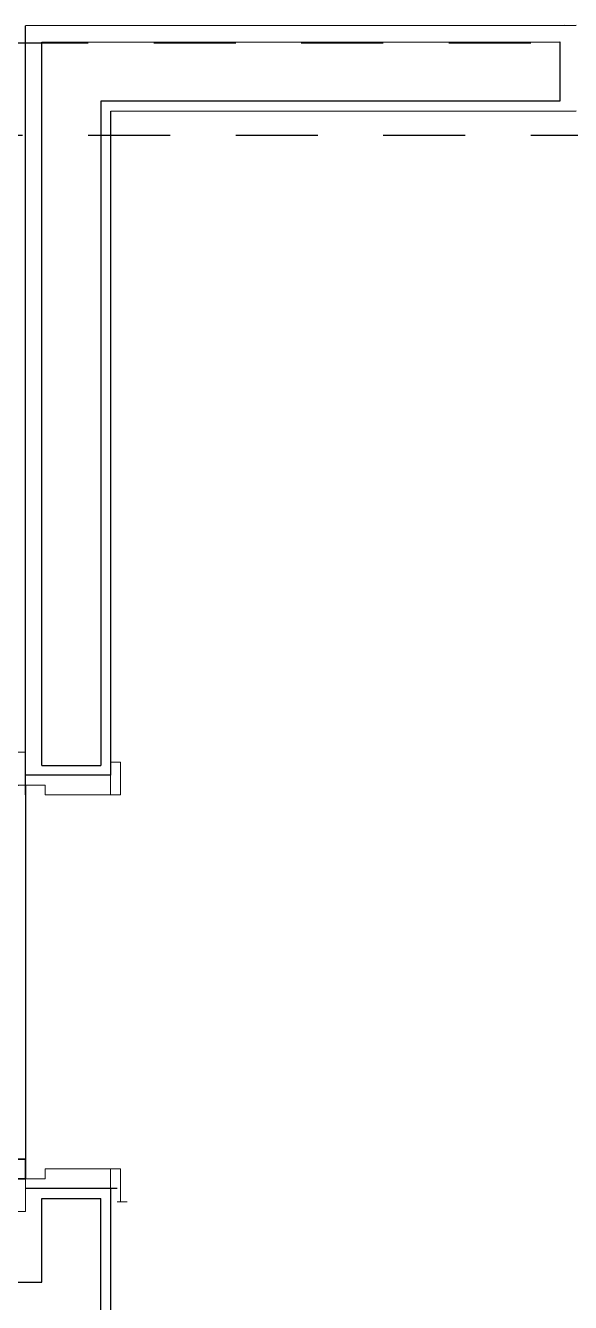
# Model space of a CAD drawing. Header units: millimetres. Extents: x 188.6 to 263.2, y 40.1 to 120.1.
# Drawn here: x 195.94 to 196.771, y 117.863 to 119.81 of the extents above; entities that cross this region are included whole.
import ezdxf

# ---------------------------------------------------------------- set-up
doc = ezdxf.new("R2010")
doc.units = ezdxf.units.MM
doc.linetypes.add('HIDDEN2', pattern=[0.1875, 0.125, -0.0625])
doc.linetypes.add('XREF-TIPO$0$HIDDEN2', pattern=[0.1875, 0.125, -0.0625])
for name, color, linetype in [('ARQ', 8, 'Continuous'), ('ESTR-VIGAS', 11, 'HIDDEN2'), ('ESTRUTURA', 7, 'Continuous')]:
    doc.layers.add(name, color=color, linetype=linetype)

# ---------------------------------------------------------------- blocks, each defined once
blk = doc.blocks.new('XREF-TIPO$0$A$C281A5909')
at = {"color": 0}
for p, q in [((0.05, 0.755), (0.08, 0.755)), ((0.05, 0.155), (0.05, 0.755)), ((0.08, 0.755), (0.05, 0.755)), ((0.05, 0.755), (0.05, 0.155)), ((0.08, 0.755), (0.08, 0.155)), ((0.08, 0.155), (0.08, 0.755)), ((0.035, 0.015), (0.035, 0.155)), ((0.08, 0.155), (0.05, 0.155)), ((0.05, 0.155), (0.08, 0.155)), ((0.65, 0.155), (0.08, 0.155)), ((0.665, 0.025), (0.665, 0.155))]:
    blk.add_line(p, q, dxfattribs=at)
at = {"color": 0, "lineweight": 13}
for p, q in [((0, 0.155), (0, 0.17)), ((0, 0.17), (0.05, 0.17)), ((0.65, 0.155), (0.65, 0.17)), ((0.65, 0.17), (0.7, 0.17)), ((0.7, 0.17), (0.7, 0.155)), ((0, 0.155), (0.05, 0.155)), ((0.05, 0.155), (0.035, 0.155)), ((0.05, 0.155), (0.05, 0.125)), ((0.665, 0.155), (0.65, 0.155)), ((0.65, 0.125), (0.65, 0.155)), ((0.65, 0.155), (0.7, 0.155)), ((0.05, 0.125), (0.065, 0.125)), ((0.065, 0.125), (0.065, 0.025)), ((0.635, 0.025), (0.635, 0.125)), ((0.635, 0.125), (0.65, 0.125)), ((0.065, 0.025), (0.015, 0.025)), ((0.035, 0.025), (0.065, 0.025)), ((0.065, 0.025), (0.065, 0.01)), ((0.635, 0.025), (0.665, 0.025)), ((0.635, 0.01), (0.635, 0.025)), ((0.685, 0.025), (0.635, 0.025)), ((0.685, 0.025), (0.685, 0.01)), ((0.015, 0), (0.015, 0.015)), ((0.065, 0.01), (0.015, 0.01)), ((0.685, 0.01), (0.635, 0.01))]:
    blk.add_line(p, q, dxfattribs=at)
at = {"color": 0, "linetype": 'XREF-TIPO$0$HIDDEN2'}
blk.add_arc((0.05, 0.155), 0.6, 0, 90, dxfattribs=at)
blk = doc.blocks.new('A$C1BFF5DEF')
at = {"layer": 'ARQ', "color": 8}
for p, q in [((-2.9497, 9.5827), (-2.9496, 10.7551)), ((-2.1272, 10.7554), (-2.9496, 10.7551)), ((-2.1097, 10.7554), (-2.9496, 10.7551)), ((-2.9247, 10.7301), (-2.1347, 10.7304)), ((-2.9247, 9.6277), (-2.9247, 10.7301)), ((-2.1347, 10.7304), (-2.1347, 10.6403)), ((-2.1347, 10.6403), (-2.8347, 10.64)), ((-2.8347, 10.64), (-2.8347, 9.6277)), ((-2.8196, 10.625), (-2.1097, 10.6253)), ((-2.8196, 9.6127), (-2.8196, 10.625)), ((-2.9247, 9.6277), (-2.8347, 9.6277)), ((-2.8196, 8.735), (-2.8196, 8.9827)), ((-2.9246, 8.9677), (-2.8346, 8.9677)), ((-2.9246, 8.84), (-2.9246, 8.9677)), ((-2.8346, 8.75), (-2.8346, 8.9677)), ((-4.4746, 8.84), (-2.9246, 8.84))]:
    blk.add_line(p, q, dxfattribs=at)
at = {"layer": 'ARQ', "color": 8, "rotation": 90}
blk.add_blockref('XREF-TIPO$0$A$C281A5909', (-2.7947, 8.9477), dxfattribs=at)
blk = doc.blocks.new('COBERTURA_29-09-2016')
at = {"layer": 'ESTR-VIGAS'}
for points in [[(-7.72, 12.155), (-14.92, 12.155)], [(-14.92, 12.015), (-8.14, 12.015)]]:
    blk.add_lwpolyline(points, dxfattribs=at)

msp = doc.modelspace()

# ---------------------------------------------------------------- block references
at = {"layer": 'ARQ'}
msp.add_blockref('A$C1BFF5DEF', (198.8891, 109.0543), dxfattribs=at)

# ---------------------------------------------------------------- next in the draw order: block references
at = {"layer": 'ESTRUTURA'}
msp.add_blockref('COBERTURA_29-09-2016', (206.6802, 107.6277), dxfattribs=at)

doc.saveas('drawing.dxf')
